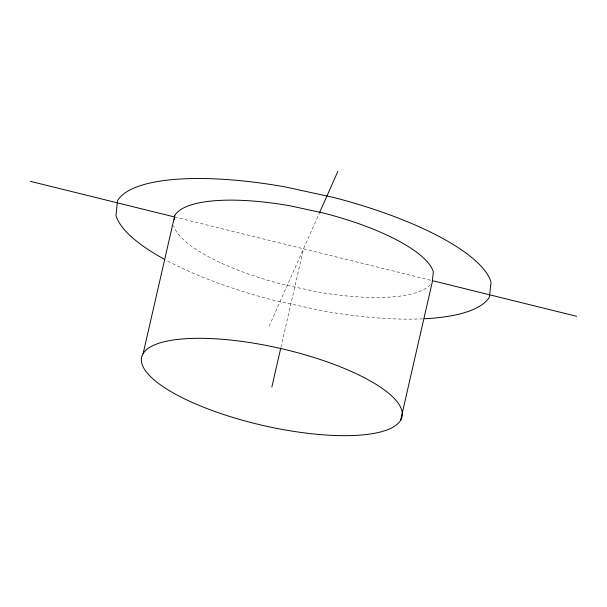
<?xml version="1.0" encoding="UTF-8"?>
<svg xmlns="http://www.w3.org/2000/svg" width="607" height="607" viewBox="0 0 607 607"><rect width="100%" height="100%" fill="white"/><g stroke="black" fill="none" stroke-linecap="round" stroke-linejoin="round"><path stroke-width="0.46" stroke-dasharray="3.04 2.28" d="M280.927 347.379L303.5 248.817M269.113 326.285L319.35 213.11M174.604 216.98L432.396 280.662M430.31 284.706A133.54 39.485 12.9 0 1 316.406 291.724L282.361 284.311A133.54 39.485 12.9 0 1 173.67 225.804M422.639 318.842A192.889 57.043 12.9 0 1 322.142 310.792L272.968 300.078A192.889 57.043 12.9 0 1 166.485 260.395"/><path stroke-width="0.91" d="M174.323 219.628L174.505 217.86M400.597 420.317A133.54 39.485 12.9 0 0 225.789 339.586A133.54 39.485 12.9 0 0 189.179 401.052A133.54 39.485 12.9 0 0 400.597 420.317L432.245 282.156L433.33 271.83A133.54 39.485 12.9 0 0 324.639 213.33L290.594 205.917A133.54 39.485 12.9 0 0 174.755 215.485L174.604 216.98L30.35 181.341M143.115 353.653L174.755 215.485M271.853 386.985L280.715 348.297M319.722 212.26L337.887 171.356M432.396 280.662L576.65 316.3M424.642 318.743A192.889 57.043 12.9 0 0 489.462 296.967L491.025 282.058A192.889 57.043 12.9 0 0 334.032 197.563L284.858 186.85A192.889 57.043 12.9 0 0 117.538 200.674L115.975 215.584A192.889 57.043 12.9 0 0 164.019 259.06"/></g></svg>
